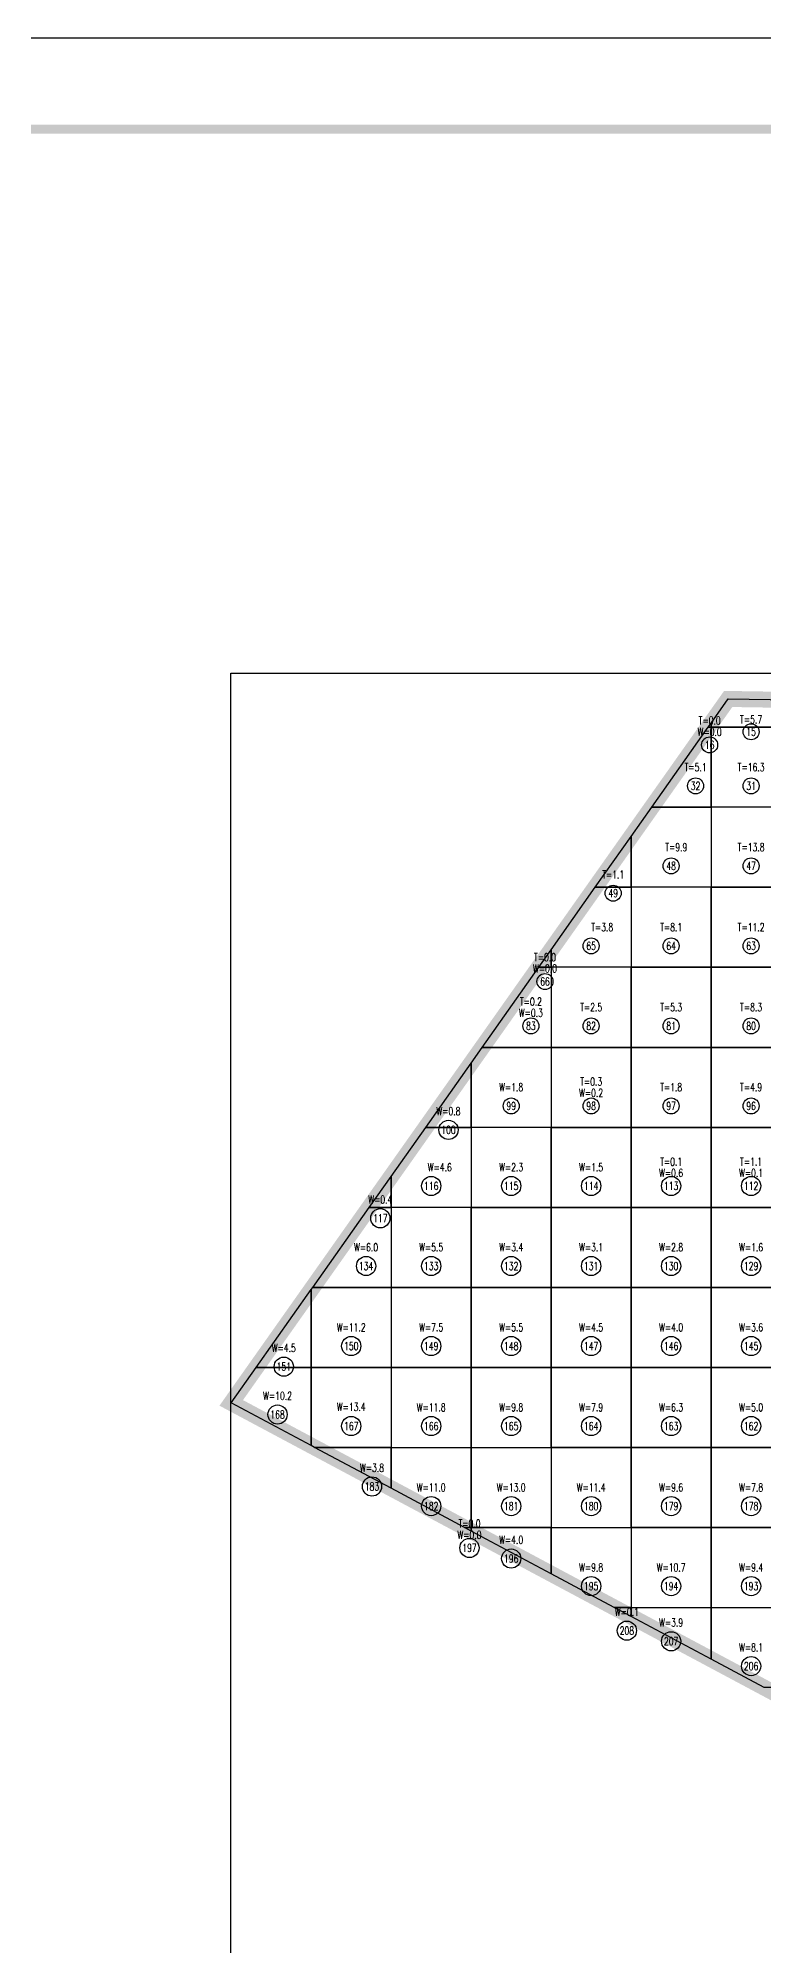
# Model space of a CAD drawing. Extents: x 4283 to 40403, y 1134 to 1764.
# Drawn here: x 6030.1 to 6086.8, y 1615.1 to 1764.1 of the extents above; entities that cross this region are included whole.
import ezdxf
from ezdxf.enums import TextEntityAlignment as Align

# ---------------------------------------------------------------- set-up
doc = ezdxf.new("R2010")
doc.units = 0
for name, color, linetype in [('PUB_TITLE', 4, 'Continuous'), ('S-MODIFY', 4, 'Continuous'), ('tdz_4-3方格网', 2, 'Continuous'), ('tdz_4-3方格网计算', 7, 'Continuous'), ('tdz_土方计算图', 7, 'Continuous'), ('tdz_格田', 6, 'Continuous'), ('华泽绵阳图框', 7, 'Continuous')]:
    doc.layers.add(name, color=color, linetype=linetype)
doc.styles.add('GLandNum', font='txt_____.ttf', dxfattribs={"width": 0.7, "height": 0.5})

msp = doc.modelspace()

# ---------------------------------------------------------------- linework, layer by layer
at = {"layer": 'PUB_TITLE'}
msp.add_lwpolyline([(5962.53, 1467.09), (6382.53, 1467.09), (6382.53, 1764.09), (5962.53, 1764.09)], close=True, dxfattribs=at)
at = {"layer": 'S-MODIFY'}
msp.add_lwpolyline([(5962.53, 1467.09), (6382.53, 1467.09), (6382.53, 1764.09), (5962.53, 1764.09)], close=True, dxfattribs=at)
at = {"layer": 'tdz_4-3方格网', "linetype": 'Continuous'}
for points in [[(6088.9, 1712.4, 4260), (6088.9, 1710.27, 4260.03), (6082.65, 1710.27, 4260.24), (6082.65, 1710.58, 4260.24), (6083.99, 1712.48, 4260.15)], [(6082.65, 1710.58, 4260.24), (6082.65, 1710.27, 4260.24), (6082.43, 1710.27, 4260.25)], [(6082.43, 1710.27, 4260.25), (6082.65, 1710.27, 4260.24), (6082.65, 1704.02, 4260.4), (6078.02, 1704.02, 4260.56)], [(6082.65, 1704.02, 4260.4), (6082.65, 1710.27, 4260.24), (6088.9, 1710.27, 4260.03), (6088.9, 1704.02, 4260.19)], [(6078.02, 1704.02, 4260.56), (6082.65, 1704.02, 4260.4), (6082.65, 1697.77, 4260.56), (6076.4, 1697.77, 4260.77), (6076.4, 1701.74, 4260.67)], [(6082.65, 1704.02, 4260.4), (6082.65, 1697.77, 4260.56), (6088.9, 1697.77, 4260.35), (6088.9, 1704.02, 4260.19)], [(6076.4, 1701.74, 4260.67), (6076.4, 1697.77, 4260.77), (6073.6, 1697.77, 4260.86)], [(6073.6, 1697.77, 4260.86), (6076.4, 1697.77, 4260.77), (6076.4, 1691.52, 4260.93), (6070.15, 1691.52, 4261.13), (6070.15, 1692.89, 4261.1)], [(6076.4, 1697.77, 4260.77), (6076.4, 1691.52, 4260.93), (6082.65, 1691.52, 4260.72), (6082.65, 1697.77, 4260.56)], [(6082.65, 1697.77, 4260.56), (6082.65, 1691.52, 4260.72), (6088.9, 1691.52, 4260.51), (6088.9, 1697.77, 4260.35)], [(6070.15, 1692.89, 4261.1), (6070.15, 1691.52, 4261.13), (6069.19, 1691.52, 4261.16)], [(6069.19, 1691.52, 4261.16), (6070.15, 1691.52, 4261.13), (6070.15, 1685.27, 4261.28), (6064.77, 1685.27, 4261.42)], [(6070.15, 1691.52, 4261.13), (6070.15, 1685.27, 4261.28), (6076.4, 1685.27, 4261.11), (6076.4, 1691.52, 4260.93)], [(6076.4, 1691.52, 4260.93), (6076.4, 1685.27, 4261.11), (6082.65, 1685.27, 4260.9), (6082.65, 1691.52, 4260.72)], [(6082.65, 1691.52, 4260.72), (6082.65, 1685.27, 4260.9), (6088.9, 1685.27, 4260.71), (6088.9, 1691.52, 4260.51)], [(6064.77, 1685.27, 4261.42), (6070.15, 1685.27, 4261.28), (6070.15, 1679.02, 4261.36), (6063.9, 1679.02, 4261.49), (6063.9, 1684.04, 4261.47)], [(6070.15, 1685.27, 4261.28), (6070.15, 1679.02, 4261.36), (6076.4, 1679.02, 4261.28), (6076.4, 1685.27, 4261.11)], [(6076.4, 1685.27, 4261.11), (6076.4, 1679.02, 4261.28), (6082.65, 1679.02, 4261.11), (6082.65, 1685.27, 4260.9)], [(6082.65, 1685.27, 4260.9), (6082.65, 1679.02, 4261.11), (6088.9, 1679.02, 4260.92), (6088.9, 1685.27, 4260.71)], [(6063.9, 1684.04, 4261.47), (6063.9, 1679.02, 4261.49), (6060.36, 1679.02, 4261.66)], [(6060.36, 1679.02, 4261.66), (6063.9, 1679.02, 4261.49), (6063.9, 1672.77, 4261.54), (6057.65, 1672.77, 4261.83), (6057.65, 1675.19, 4261.81)], [(6063.9, 1679.02, 4261.49), (6063.9, 1672.77, 4261.54), (6070.15, 1672.77, 4261.46), (6070.15, 1679.02, 4261.36)], [(6070.15, 1679.02, 4261.36), (6070.15, 1672.77, 4261.46), (6076.4, 1672.77, 4261.39), (6076.4, 1679.02, 4261.28)], [(6076.4, 1679.02, 4261.28), (6076.4, 1672.77, 4261.39), (6082.65, 1672.77, 4261.3), (6082.65, 1679.02, 4261.11)], [(6082.65, 1679.02, 4261.11), (6082.65, 1672.77, 4261.3), (6088.9, 1672.77, 4261.15), (6088.9, 1679.02, 4260.92)], [(6057.65, 1675.19, 4261.81), (6057.65, 1672.77, 4261.83), (6055.94, 1672.77, 4261.91)], [(6055.94, 1672.77, 4261.91), (6057.65, 1672.77, 4261.83), (6057.65, 1666.52, 4261.84), (6051.53, 1666.52, 4262.15)], [(6057.65, 1672.77, 4261.83), (6057.65, 1666.52, 4261.84), (6063.9, 1666.52, 4261.64), (6063.9, 1672.77, 4261.54)], [(6063.9, 1672.77, 4261.54), (6063.9, 1666.52, 4261.64), (6070.15, 1666.52, 4261.57), (6070.15, 1672.77, 4261.46)], [(6070.15, 1672.77, 4261.46), (6070.15, 1666.52, 4261.57), (6076.4, 1666.52, 4261.51), (6076.4, 1672.77, 4261.39)], [(6076.4, 1672.77, 4261.39), (6076.4, 1666.52, 4261.51), (6082.65, 1666.52, 4261.45), (6082.65, 1672.77, 4261.3)], [(6082.65, 1672.77, 4261.3), (6082.65, 1666.52, 4261.45), (6088.9, 1666.52, 4261.35), (6088.9, 1672.77, 4261.15)], [(6051.4, 1666.35, 4262.16), (6051.4, 1660.27, 4262.19), (6047.11, 1660.27, 4262.39)], [(6051.53, 1666.52, 4262.15), (6057.65, 1666.52, 4261.84), (6057.65, 1660.27, 4262.02), (6051.4, 1660.27, 4262.19), (6051.4, 1666.35, 4262.16)], [(6057.65, 1666.52, 4261.84), (6057.65, 1660.27, 4262.02), (6063.9, 1660.27, 4261.86), (6063.9, 1666.52, 4261.64)], [(6063.9, 1666.52, 4261.64), (6063.9, 1660.27, 4261.86), (6070.15, 1660.27, 4261.69), (6070.15, 1666.52, 4261.57)], [(6070.15, 1666.52, 4261.57), (6070.15, 1660.27, 4261.69), (6076.4, 1660.27, 4261.56), (6076.4, 1666.52, 4261.51)], [(6076.4, 1666.52, 4261.51), (6076.4, 1660.27, 4261.56), (6082.65, 1660.27, 4261.49), (6082.65, 1666.52, 4261.45)], [(6082.65, 1666.52, 4261.45), (6082.65, 1660.27, 4261.49), (6088.9, 1660.27, 4261.42), (6088.9, 1666.52, 4261.35)], [(6047.11, 1660.27, 4262.39), (6051.4, 1660.27, 4262.19), (6051.4, 1654.16, 4262.41), (6045.15, 1657.5, 4262.5)], [(6051.4, 1654.16, 4262.41), (6051.4, 1660.27, 4262.19), (6057.65, 1660.27, 4262.02), (6057.65, 1654.02, 4262.3), (6051.66, 1654.02, 4262.4)], [(6057.65, 1660.27, 4262.02), (6057.65, 1654.02, 4262.3), (6063.9, 1654.02, 4262.17), (6063.9, 1660.27, 4261.86)], [(6063.9, 1660.27, 4261.86), (6063.9, 1654.02, 4262.17), (6070.15, 1654.02, 4262.02), (6070.15, 1660.27, 4261.69)], [(6070.15, 1660.27, 4261.69), (6070.15, 1654.02, 4262.02), (6076.4, 1654.02, 4261.86), (6076.4, 1660.27, 4261.56)], [(6076.4, 1660.27, 4261.56), (6076.4, 1654.02, 4261.86), (6082.65, 1654.02, 4261.69), (6082.65, 1660.27, 4261.49)], [(6082.65, 1660.27, 4261.49), (6082.65, 1654.02, 4261.69), (6088.9, 1654.02, 4261.52), (6088.9, 1660.27, 4261.42)], [(6051.66, 1654.02, 4262.4), (6057.65, 1654.02, 4262.3), (6057.65, 1650.83, 4262.31)], [(6057.65, 1650.83, 4262.31), (6057.65, 1654.02, 4262.3), (6063.9, 1654.02, 4262.17), (6063.9, 1647.77, 4262.2), (6063.37, 1647.77, 4262.21)], [(6063.9, 1647.77, 4262.2), (6063.9, 1654.02, 4262.17), (6070.15, 1654.02, 4262.02), (6070.15, 1647.77, 4262.09)], [(6070.15, 1654.02, 4262.02), (6070.15, 1647.77, 4262.09), (6076.4, 1647.77, 4261.98), (6076.4, 1654.02, 4261.86)], [(6076.4, 1654.02, 4261.86), (6076.4, 1647.77, 4261.98), (6082.65, 1647.77, 4261.86), (6082.65, 1654.02, 4261.69)], [(6082.65, 1654.02, 4261.69), (6082.65, 1647.77, 4261.86), (6088.9, 1647.77, 4261.73), (6088.9, 1654.02, 4261.52)], [(6063.37, 1647.77, 4262.21), (6063.9, 1647.77, 4262.2), (6063.9, 1647.49, 4262.2)], [(6063.9, 1647.49, 4262.2), (6063.9, 1647.77, 4262.2), (6070.15, 1647.77, 4262.09), (6070.15, 1644.15, 4262.1)], [(6070.15, 1644.15, 4262.1), (6070.15, 1647.77, 4262.09), (6076.4, 1647.77, 4261.98), (6076.4, 1641.52, 4262), (6075.08, 1641.52, 4262.02)], [(6076.4, 1647.77, 4261.98), (6076.4, 1641.52, 4262), (6082.65, 1641.52, 4261.88), (6082.65, 1647.77, 4261.86)], [(6082.65, 1647.77, 4261.86), (6082.65, 1641.52, 4261.88), (6088.9, 1641.52, 4261.77), (6088.9, 1647.77, 4261.73)], [(6075.08, 1641.52, 4262.02), (6076.4, 1641.52, 4262), (6076.4, 1640.82, 4262)], [(6076.4, 1640.82, 4262), (6076.4, 1641.52, 4262), (6082.65, 1641.52, 4261.88), (6082.65, 1637.48, 4261.9)], [(6082.65, 1637.48, 4261.9), (6082.65, 1641.52, 4261.88), (6088.9, 1641.52, 4261.77), (6088.9, 1635.27, 4261.79), (6086.79, 1635.27, 4261.83)]]:
    msp.add_polyline3d(points, close=True, dxfattribs=at)
at = {"layer": 'tdz_4-3方格网计算', "color": 7, "linetype": 'Continuous'}
for centre, radius in [((6085.78, 1709.92), 0.625), ((6082.54, 1708.89), 0.625), ((6081.44, 1705.69), 0.625), ((6085.78, 1705.69), 0.625), ((6079.53, 1699.44), 0.625), ((6085.78, 1699.44), 0.625), ((6075, 1697.31), 0.625), ((6073.28, 1693.19), 0.625), ((6079.53, 1693.19), 0.625), ((6085.78, 1693.19), 0.625), ((6069.67, 1690.41), 0.625), ((6068.57, 1686.94), 0.625), ((6073.28, 1686.94), 0.625), ((6079.53, 1686.94), 0.625), ((6085.78, 1686.94), 0.625), ((6067.03, 1680.69), 0.625), ((6073.28, 1680.69), 0.625), ((6079.53, 1680.69), 0.625), ((6085.78, 1680.69), 0.625), ((6062.13, 1678.82), 0.75), ((6060.78, 1674.44), 0.75), ((6067.03, 1674.44), 0.75), ((6073.28, 1674.44), 0.75), ((6079.53, 1674.44), 0.75), ((6085.78, 1674.44), 0.75), ((6056.8, 1671.92), 0.75), ((6055.69, 1668.19), 0.75), ((6060.78, 1668.19), 0.75), ((6067.03, 1668.19), 0.75), ((6073.28, 1668.19), 0.75), ((6079.53, 1668.19), 0.75), ((6085.78, 1668.19), 0.75), ((6054.53, 1661.94), 0.75), ((6060.78, 1661.94), 0.75), ((6067.03, 1661.94), 0.75), ((6073.28, 1661.94), 0.75), ((6079.53, 1661.94), 0.75), ((6085.78, 1661.94), 0.75), ((6049.26, 1660.33), 0.75), ((6048.77, 1656.59), 0.75), ((6054.53, 1655.69), 0.75), ((6060.78, 1655.69), 0.75), ((6067.03, 1655.69), 0.75), ((6073.28, 1655.69), 0.75), ((6079.53, 1655.69), 0.75), ((6085.78, 1655.69), 0.75), ((6056.15, 1650.97), 0.75), ((6060.78, 1649.44), 0.75), ((6067.03, 1649.44), 0.75), ((6073.28, 1649.44), 0.75), ((6079.53, 1649.44), 0.75), ((6085.78, 1649.44), 0.75), ((6063.77, 1646.17), 0.75), ((6067.03, 1645.34), 0.75), ((6073.28, 1643.19), 0.75), ((6079.53, 1643.19), 0.75), ((6085.78, 1643.19), 0.75), ((6076.07, 1639.71), 0.75), ((6079.53, 1638.88), 0.75), ((6085.78, 1636.94), 0.75)]:
    msp.add_circle(centre, radius, dxfattribs=at)
at = {"layer": 'tdz_土方计算图', "linetype": 'Continuous'}
msp.add_lwpolyline([(6045.13, 1714.5), (6175.13, 1714.5), (6175.13, 1554.5), (6045.13, 1554.5)], close=True, dxfattribs=at)
at = {"layer": 'tdz_格田', "linetype": 'Continuous', "lineweight": 60, "const_width": 1.25}
msp.add_lwpolyline([(6045.15, 1657.5), (6083.99, 1712.48), (6175.12, 1711.04), (6121.91, 1616.52), (6045.15, 1657.5)], close=True, dxfattribs=at)
at = {"layer": '华泽绵阳图框', "color": 7, "const_width": 0.707}
msp.add_lwpolyline([(5980.21, 1474.16), (6375.46, 1474.16), (6375.46, 1756.99), (5980.21, 1756.99)], close=True, dxfattribs=at)

# ---------------------------------------------------------------- texts
at = {"layer": 'tdz_4-3方格网计算', "color": 2, "linetype": 'Continuous', "style": 'GLandNum', "width": 0.7}
for s, p in [('T=0.0', (6082.54, 1710.79)), ('T=5.7', (6085.78, 1710.88)), ('T=5.1', (6081.44, 1707.15)), ('T=16.3', (6085.78, 1707.15)), ('T=9.9', (6079.93, 1700.9)), ('T=13.8', (6085.78, 1700.9)), ('T=1.1', (6075, 1698.76)), ('T=3.8', (6074.14, 1694.65)), ('T=8.1', (6079.53, 1694.65)), ('T=11.2', (6085.78, 1694.65)), ('T=0.0', (6069.67, 1692.3)), ('T=0.2', (6068.57, 1688.84)), ('T=2.5', (6073.28, 1688.4)), ('T=5.3', (6079.53, 1688.4)), ('T=8.3', (6085.78, 1688.4)), ('T=0.3', (6073.28, 1682.59)), ('T=1.8', (6079.53, 1682.15)), ('T=4.9', (6085.78, 1682.15)), ('T=0.1', (6079.53, 1676.34)), ('T=1.1', (6085.78, 1676.34)), ('T=0.0', (6063.77, 1648.07))]:
    msp.add_text(s, height=0.625, dxfattribs=at).set_placement(p, align=Align.MIDDLE_CENTER)
at = {"layer": 'tdz_4-3方格网计算', "color": 173, "linetype": 'Continuous', "style": 'GLandNum', "width": 0.7}
for s, p in [('W=0.0', (6082.54, 1709.91)), ('W=0.0', (6069.67, 1691.43)), ('W=0.3', (6068.57, 1687.96)), ('W=1.8', (6067.03, 1682.15)), ('W=0.2', (6073.28, 1681.71)), ('W=0.8', (6062.13, 1680.28)), ('W=4.6', (6061.45, 1675.9)), ('W=2.3', (6067.03, 1675.9)), ('W=1.5', (6073.28, 1675.9)), ('W=0.6', (6079.53, 1675.46)), ('W=0.1', (6085.78, 1675.46)), ('W=0.4', (6056.8, 1673.38)), ('W=6.0', (6055.69, 1669.65)), ('W=5.5', (6060.78, 1669.65)), ('W=3.4', (6067.03, 1669.65)), ('W=3.1', (6073.28, 1669.65)), ('W=2.8', (6079.53, 1669.65)), ('W=1.6', (6085.78, 1669.65)), ('W=11.2', (6054.53, 1663.4)), ('W=7.5', (6060.78, 1663.4)), ('W=5.5', (6067.03, 1663.4)), ('W=4.5', (6073.28, 1663.4)), ('W=4.0', (6079.53, 1663.4)), ('W=3.6', (6085.78, 1663.4)), ('W=4.5', (6049.26, 1661.79)), ('W=10.2', (6048.77, 1658.05)), ('W=13.4', (6054.53, 1657.18)), ('W=11.8', (6060.78, 1657.15)), ('W=9.8', (6067.03, 1657.15)), ('W=7.9', (6073.28, 1657.15)), ('W=6.3', (6079.53, 1657.15)), ('W=5.0', (6085.78, 1657.15)), ('W=3.8', (6056.15, 1652.43)), ('W=11.0', (6060.78, 1650.9)), ('W=13.0', (6067.03, 1650.9)), ('W=11.4', (6073.28, 1650.9)), ('W=9.6', (6079.53, 1650.9)), ('W=7.8', (6085.78, 1650.9)), ('W=0.0', (6063.77, 1647.19)), ('W=4.0', (6067.03, 1646.8)), ('W=9.8', (6073.28, 1644.65)), ('W=10.7', (6079.53, 1644.65)), ('W=9.4', (6085.78, 1644.65)), ('W=0.1', (6076.07, 1641.17)), ('W=3.9', (6079.53, 1640.34)), ('W=8.1', (6085.78, 1638.4))]:
    msp.add_text(s, height=0.625, dxfattribs=at).set_placement(p, align=Align.MIDDLE_CENTER)
at = {"layer": 'tdz_4-3方格网计算', "color": 7, "linetype": 'Continuous', "style": 'GLandNum', "width": 0.7}
for s, p in [('16', (6082.54, 1708.89)), ('15', (6085.78, 1709.92)), ('32', (6081.44, 1705.69)), ('31', (6085.78, 1705.69)), ('48', (6079.53, 1699.44)), ('47', (6085.78, 1699.44)), ('49', (6075, 1697.31)), ('65', (6073.28, 1693.19)), ('64', (6079.53, 1693.19)), ('63', (6085.78, 1693.19)), ('66', (6069.67, 1690.41)), ('83', (6068.57, 1686.94)), ('82', (6073.28, 1686.94)), ('81', (6079.53, 1686.94)), ('80', (6085.78, 1686.94)), ('99', (6067.03, 1680.69)), ('98', (6073.28, 1680.69)), ('97', (6079.53, 1680.69)), ('96', (6085.78, 1680.69)), ('100', (6062.13, 1678.82)), ('116', (6060.78, 1674.44)), ('115', (6067.03, 1674.44)), ('114', (6073.28, 1674.44)), ('113', (6079.53, 1674.44)), ('112', (6085.78, 1674.44)), ('117', (6056.8, 1671.92)), ('134', (6055.69, 1668.19)), ('133', (6060.78, 1668.19)), ('132', (6067.03, 1668.19)), ('131', (6073.28, 1668.19)), ('130', (6079.53, 1668.19)), ('129', (6085.78, 1668.19)), ('150', (6054.53, 1661.94)), ('149', (6060.78, 1661.94)), ('148', (6067.03, 1661.94)), ('147', (6073.28, 1661.94)), ('146', (6079.53, 1661.94)), ('145', (6085.78, 1661.94)), ('151', (6049.26, 1660.33)), ('168', (6048.77, 1656.59)), ('167', (6054.53, 1655.69)), ('166', (6060.78, 1655.69)), ('165', (6067.03, 1655.69)), ('164', (6073.28, 1655.69)), ('163', (6079.53, 1655.69)), ('162', (6085.78, 1655.69)), ('183', (6056.15, 1650.97)), ('182', (6060.78, 1649.44)), ('181', (6067.03, 1649.44)), ('180', (6073.28, 1649.44)), ('179', (6079.53, 1649.44)), ('178', (6085.78, 1649.44)), ('197', (6063.77, 1646.17)), ('196', (6067.03, 1645.34)), ('195', (6073.28, 1643.19)), ('194', (6079.53, 1643.19)), ('193', (6085.78, 1643.19)), ('208', (6076.07, 1639.71)), ('207', (6079.53, 1638.88)), ('206', (6085.78, 1636.94))]:
    msp.add_text(s, height=0.625, dxfattribs=at).set_placement(p, align=Align.MIDDLE_CENTER)

doc.saveas('drawing.dxf')
